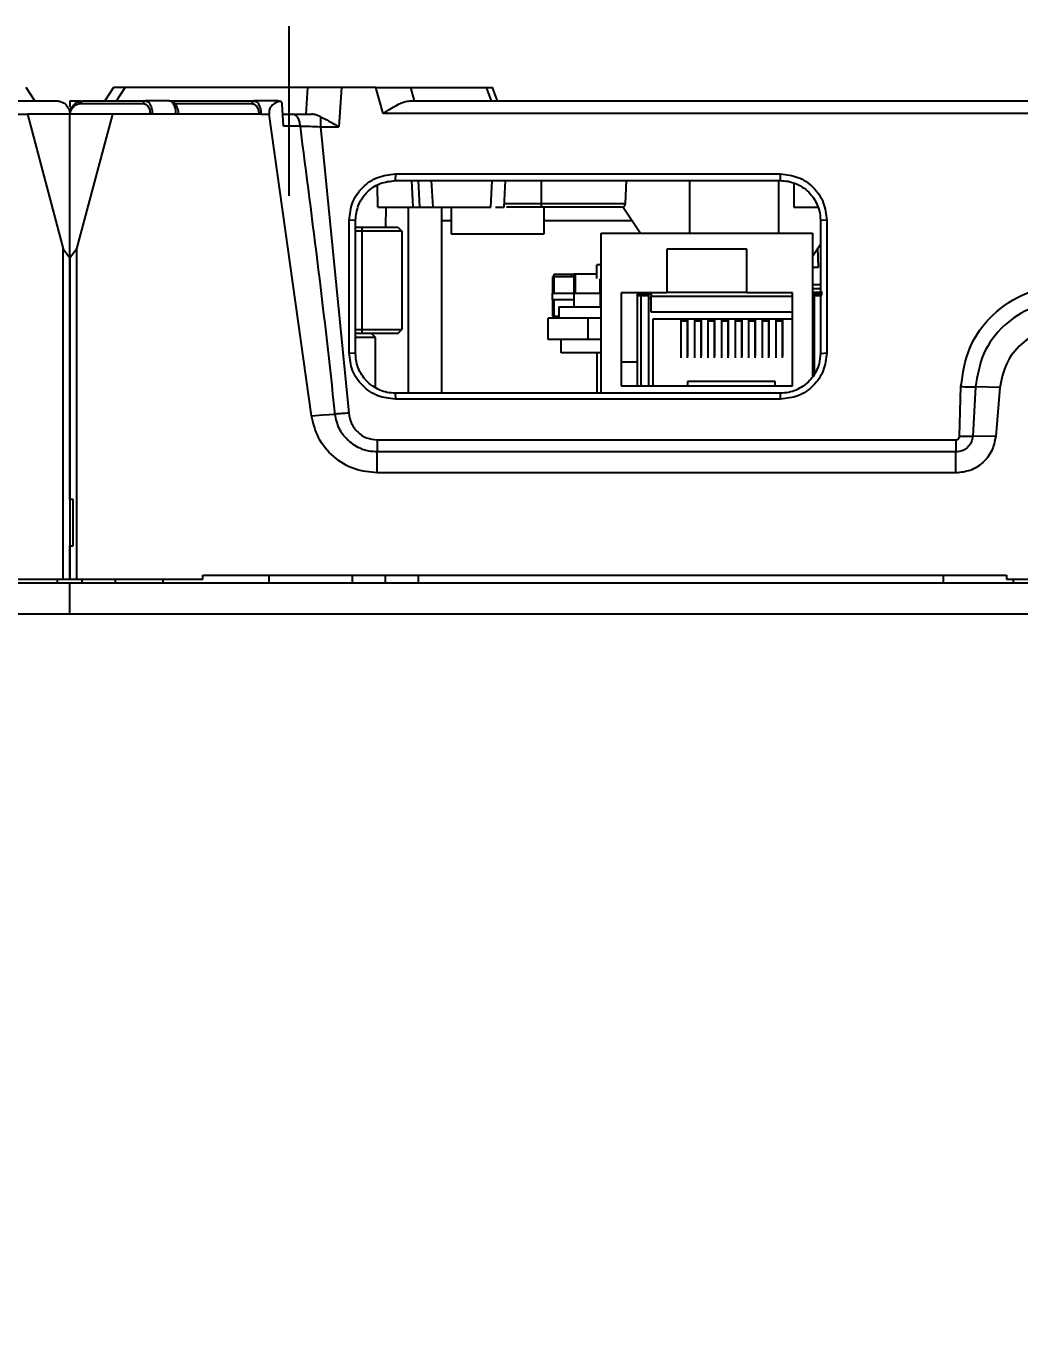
# Model space of a CAD drawing. Header units: millimetres. Extents: x 620 to 19791, y 2539 to 6969.
# Drawn here: x 4926.8 to 5001.6, y 3993.5 to 4092 of the extents above; entities that cross this region are included whole.
import ezdxf

# ---------------------------------------------------------------- set-up
doc = ezdxf.new("R2010")
doc.units = ezdxf.units.MM
doc.styles.get("Standard").update_dxf_attribs({"font": 'arial.ttf'})
doc.dimstyles.new('缩小5倍', dxfattribs={"dimtxt": 40, "dimasz": 20, "dimexe": 1, "dimexo": 0.2, "dimgap": 0, "dimtad": 1, "dimtoh": 1, "dimdec": 1, "dimzin": 9, "dimdsep": 46, "dimtxsty": 'Standard', "dimblk": '_FILLED', "dimcen": 0.2, "dimclrd": 256, "dimclre": 256, "dimclrt": 256, "dimadec": 1, "dimazin": 2, "dimtfac": 1, "dimtdec": 1, "dimtofl": 0, "dimtmove": 0, "dimatfit": 3, "dimldrblk": '_FILLED', "dimfxl": 1, "dimtolj": 1, "dimtzin": 0, "dimarcsym": 0})

# ---------------------------------------------------------------- blocks, each defined once
blk = doc.blocks.new('_FILLED')
at = {"color": 0, "linetype": 'ByBlock'}
blk.add_solid([(0, 0), (-1, 0.15), (-1, -0.15)], dxfattribs=at)
blk = doc.blocks.new('*D182')
at = {"lineweight": -2, "transparency": 16777216}
for p, q in [((4780.094, 3825.903), (4780.094, 3930.656)), ((5230.094, 3825.903), (5230.094, 3930.656)), ((4800.094, 3929.656), (5210.094, 3929.656))]:
    blk.add_line(p, q, dxfattribs=at)
at = {"layer": 'Defpoints', "color": 0, "transparency": 16777216}
for p in [(5230.094, 3929.656), (4780.094, 3825.703), (5230.094, 3825.703)]:
    blk.add_point(p, dxfattribs=at)
at = {"lineweight": -2, "transparency": 16777216, "xscale": 20, "yscale": 20, "zscale": 20, "rotation": 180}
blk.add_blockref('_FILLED', (4780.094, 3929.656), dxfattribs=at)
at = {"lineweight": -2, "transparency": 16777216, "xscale": 20, "yscale": 20, "zscale": 20}
blk.add_blockref('_FILLED', (5230.094, 3929.656), dxfattribs=at)
at = {"transparency": 16777216, "insert": (5005.094, 3955.55), "char_height": 40, "attachment_point": 5}
blk.add_mtext('\\A1;450mm [1\'-5 3/4"]', dxfattribs=at)

msp = doc.modelspace()

# ---------------------------------------------------------------- linework, layer by layer
at = {"color": 4}
msp.add_line((4946.59427, 4079.248), (4946.59427, 4092.01192), dxfattribs=at)
at = {"color": 7, "linetype": 'Continuous', "lineweight": 25}
for p, q in [((4927.468, 4086.38887), (4926.81226, 4087.40596)), ((4933.37626, 4087.40596), (4932.72054, 4086.38887)), ((4948.01827, 4087.38887), (4934.24557, 4087.38887)), ((4947.87754, 4085.38887), (4948.01827, 4087.38887)), ((4950.5463, 4087.38887), (4950.33883, 4084.44118)), ((4953.13616, 4087.38887), (4950.5463, 4087.38887)), ((4953.68991, 4085.44121), (4953.13616, 4087.38887)), ((4956.04056, 4086.38887), (4955.75623, 4087.38887)), ((4955.75623, 4087.38887), (4961.44866, 4087.38887)), ((4961.82329, 4086.38887), (4961.44866, 4087.38887)), ((4962.29206, 4086.38887), (4961.91155, 4087.40454)), ((4924.63368, 4086.38887), (4929.09427, 4086.38887)), ((4930.92559, 4086.18887), (4935.62331, 4086.18887)), ((4931.09426, 4086.38887), (4935.79199, 4086.38887)), ((4935.79199, 4086.38887), (4935.9937, 4086.30717)), ((4937.57052, 4086.38887), (4935.79199, 4086.38887)), ((4937.57052, 4086.38887), (4943.97325, 4086.38887)), ((4943.97325, 4086.38887), (4944.17496, 4086.30717)), ((4945.75174, 4086.38887), (4943.97325, 4086.38887)), ((4945.88905, 4086.35191), (4945.75174, 4086.38887)), ((4946.16804, 4084.48389), (4946.08144, 4086.14791)), ((4955.68099, 4086.38887), (5054.50753, 4086.38887)), ((4923.99661, 4085.38887), (4926.89427, 4085.38887)), ((4926.89427, 4085.38887), (4929.59427, 4075.26387)), ((4930.09427, 4085.38887), (4926.89427, 4085.38887)), ((4930.09427, 4074.58887), (4930.09427, 4085.38887)), ((4933.29426, 4085.38887), (4930.09427, 4085.38887)), ((4933.29426, 4085.38887), (4930.59426, 4075.26387)), ((4936.30164, 4085.38887), (4933.29426, 4085.38887)), ((4938.08018, 4085.38887), (4936.30164, 4085.38887)), ((4944.4829, 4085.38887), (4938.08018, 4085.38887)), ((4944.4829, 4085.38887), (4945.09401, 4085.38885)), ((4948.28393, 4062.69305), (4945.09401, 4085.38885)), ((4946.1207, 4085.38887), (4946.84669, 4085.38887)), ((4947.44499, 4084.49809), (4946.16842, 4084.48398)), ((4948.96303, 4085.19025), (4948.96303, 4084.44121)), ((5056.49861, 4085.44121), (4953.68991, 4085.44121)), ((4948.96303, 4084.44121), (4951.09326, 4062.88536)), ((4948.96303, 4084.44121), (4950.33883, 4084.44118)), ((4954.59476, 4080.88824), (4954.59406, 4080.38887)), ((4954.59476, 4080.88832), (4983.59386, 4080.8883)), ((4983.59437, 4080.38887), (4983.59386, 4080.88822)), ((4953.2856, 4078.38887), (4953.24903, 4080.02848)), ((4954.59406, 4080.38887), (4983.59437, 4080.38887)), ((4955.8039, 4080.38887), (4955.90916, 4078.3804)), ((4956.3039, 4080.38887), (4956.40915, 4078.3804)), ((4957.30389, 4080.38887), (4957.40883, 4078.38647)), ((4961.77969, 4078.38647), (4961.88464, 4080.38887)), ((4962.77938, 4078.3804), (4962.88463, 4080.38887)), ((4971.92977, 4078.6784), (4971.9895, 4080.38887)), ((4976.74016, 4080.38887), (4976.74016, 4076.43887)), ((4983.44837, 4080.38887), (4983.44837, 4076.43887)), ((4984.59427, 4080.2011), (4984.59427, 4078.38557)), ((4965.59426, 4078.38887), (4965.59426, 4078.6784)), ((4953.87169, 4076.88887), (4953.91238, 4078.44298)), ((4955.59427, 4064.38886), (4955.59427, 4078.38888)), ((4955.59427, 4078.38888), (4958.81871, 4078.38888)), ((4958.09426, 4064.38886), (4958.09426, 4078.38888)), ((4958.7981, 4078.38887), (4958.7981, 4076.38503)), ((4965.59426, 4078.38887), (4962.95483, 4078.38887)), ((4965.7981, 4076.38503), (4965.7981, 4078.38887)), ((4971.74016, 4078.38887), (4973.04016, 4076.43887)), ((4951.59427, 4077.38876), (4951.11981, 4077.41207)), ((4951.1199, 4067.41579), (4951.11987, 4077.41208)), ((4951.59424, 4067.38908), (4951.59425, 4077.38876)), ((4951.59425, 4076.88887), (4952.09427, 4076.88887)), ((4952.09427, 4076.58887), (4952.09427, 4076.88887)), ((4952.09427, 4076.88887), (4954.79426, 4076.88887)), ((4954.79426, 4076.88887), (4955.09427, 4076.58887)), ((4958.09426, 4077.38887), (4958.7981, 4077.38887)), ((4965.7981, 4077.38887), (4972.40683, 4077.38887)), ((4987.06869, 4077.4116), (4986.59426, 4077.38877)), ((4986.59427, 4077.38877), (4986.59428, 4067.38887)), ((4987.06863, 4077.4116), (4987.06865, 4067.41552)), ((4952.09427, 4076.58887), (4951.59425, 4076.58887)), ((4952.09427, 4069.18887), (4952.09427, 4076.58887)), ((4955.09427, 4076.58887), (4952.09427, 4076.58887)), ((4955.09427, 4076.58887), (4955.09427, 4069.18887)), ((4970.09427, 4064.38886), (4970.09427, 4076.43887)), ((4970.09427, 4076.43887), (4985.99426, 4076.43887)), ((4985.99426, 4076.43887), (4985.99426, 4065.6635)), ((4929.59427, 4050.38887), (4929.59427, 4075.26387)), ((4929.59427, 4075.26387), (4930.09427, 4074.58887)), ((4930.09427, 4074.58887), (4930.59426, 4075.26387)), ((4930.59426, 4075.26387), (4930.59426, 4050.38887)), ((4981.04426, 4075.23887), (4975.04426, 4075.23887)), ((4975.04426, 4075.23887), (4975.04426, 4071.93887)), ((4981.04426, 4071.93887), (4981.04426, 4075.23887)), ((4985.99426, 4074.70772), (4986.59428, 4075.60774)), ((4930.09427, 4056.38887), (4930.09427, 4074.58887)), ((4930.09427, 4074.58887), (4930.09427, 4050.38887)), ((4969.7698, 4073.02452), (4969.7698, 4074.03887)), ((4970.09427, 4074.03887), (4969.7698, 4074.03887)), ((4986.59426, 4073.83887), (4986.59426, 4072.53887)), ((4968.0259, 4073.14887), (4966.42591, 4073.14887)), ((4966.6759, 4073.34887), (4967.82591, 4073.34887)), ((4967.82591, 4073.34887), (4967.82591, 4073.14887)), ((4969.7698, 4073.34887), (4968.0259, 4073.34887)), ((4966.42591, 4071.91887), (4968.0259, 4071.91887)), ((4966.42591, 4071.41887), (4966.42591, 4071.91887)), ((4968.0259, 4071.91887), (4968.0259, 4070.88887)), ((4968.0259, 4071.91887), (4970.02591, 4071.91887)), ((4970.02591, 4071.91887), (4970.02591, 4070.88887)), ((4971.59426, 4071.93887), (4971.59426, 4064.93887)), ((4975.04426, 4071.93887), (4971.59426, 4071.93887)), ((4972.79427, 4071.74076), (4972.79439, 4071.74693)), ((4972.79427, 4071.73887), (4973.09426, 4071.73887)), ((4972.79427, 4071.73887), (4972.79427, 4064.93887)), ((4972.79439, 4071.74693), (4972.79478, 4071.75491)), ((4973.04426, 4071.83887), (4973.84426, 4071.83887)), ((4973.09426, 4071.73887), (4973.64427, 4071.73887)), ((4973.64427, 4071.73887), (4973.64427, 4064.93887)), ((4973.84426, 4071.93887), (4973.84426, 4071.83887)), ((4973.84426, 4071.83574), (4973.84426, 4071.68887)), ((4973.84426, 4070.47887), (4973.84426, 4071.68887)), ((4975.04426, 4071.98887), (4981.04426, 4071.98887)), ((4984.49426, 4071.93887), (4981.04426, 4071.93887)), ((4984.49426, 4064.93887), (4984.49426, 4071.93887)), ((4986.59428, 4072.53887), (4985.99426, 4072.53887)), ((4986.59428, 4072.23887), (4985.99426, 4072.23887)), ((4985.99426, 4071.98887), (4986.74427, 4071.98887)), ((4985.99426, 4071.98887), (4986.55982, 4071.98887)), ((4985.99426, 4071.83887), (4986.74427, 4071.83887)), ((4986.14427, 4071.73887), (4986.69427, 4071.73887)), ((4986.14427, 4065.89586), (4986.14427, 4071.73887)), ((4968.0259, 4071.41887), (4966.42591, 4071.41887)), ((4966.89426, 4070.88887), (4966.89426, 4070.03887)), ((4966.89426, 4070.88887), (4970.09427, 4070.88887)), ((4966.09427, 4068.43887), (4966.09427, 4070.03887)), ((4969.09426, 4070.03887), (4966.09427, 4070.03887)), ((4966.42591, 4070.18887), (4966.89426, 4070.18887)), ((4969.09426, 4070.03887), (4969.09426, 4068.43887)), ((4970.09427, 4070.03887), (4969.09426, 4070.03887)), ((4984.49426, 4070.47887), (4973.84426, 4070.47887)), ((4984.49426, 4069.96887), (4973.98427, 4069.96887)), ((4973.98427, 4069.96887), (4973.98427, 4064.93887)), ((4976.09026, 4069.96887), (4976.09026, 4067.16887)), ((4976.11527, 4069.96887), (4976.11527, 4069.8405)), ((4976.11527, 4069.8405), (4976.56527, 4069.8405)), ((4976.11527, 4067.03848), (4976.11527, 4069.8405)), ((4976.56527, 4069.96887), (4976.56527, 4069.8405)), ((4976.56527, 4069.8405), (4976.56527, 4067.03848)), ((4976.59026, 4069.96887), (4976.59026, 4067.16887)), ((4977.11026, 4069.96887), (4977.11026, 4067.16887)), ((4977.13527, 4069.96887), (4977.13527, 4069.8405)), ((4977.13527, 4069.8405), (4977.58527, 4069.8405)), ((4977.13527, 4067.03848), (4977.13527, 4069.8405)), ((4977.58527, 4069.96887), (4977.58527, 4069.8405)), ((4977.58527, 4069.8405), (4977.58527, 4067.03848)), ((4977.61026, 4069.96887), (4977.61026, 4067.16887)), ((4978.13026, 4069.96887), (4978.13026, 4067.16887)), ((4978.15527, 4069.96887), (4978.15527, 4069.8405)), ((4978.15527, 4069.8405), (4978.60527, 4069.8405)), ((4978.15527, 4067.03848), (4978.15527, 4069.8405)), ((4978.60527, 4069.96887), (4978.60527, 4069.8405)), ((4978.60527, 4069.8405), (4978.60527, 4067.03848)), ((4978.63026, 4069.96887), (4978.63026, 4067.16887)), ((4979.15026, 4069.96887), (4979.15026, 4067.16887)), ((4979.17526, 4069.96887), (4979.17526, 4069.8405)), ((4979.17526, 4069.8405), (4979.62527, 4069.8405)), ((4979.17526, 4067.03848), (4979.17526, 4069.8405)), ((4979.62527, 4069.8405), (4979.62527, 4069.96887)), ((4979.62527, 4069.8405), (4979.62527, 4067.03848)), ((4979.65026, 4069.96887), (4979.65026, 4067.16887)), ((4980.17026, 4069.96887), (4980.17026, 4067.16887)), ((4980.19526, 4069.96887), (4980.19526, 4069.8405)), ((4980.19526, 4069.8405), (4980.64526, 4069.8405)), ((4980.19526, 4067.03848), (4980.19526, 4069.8405)), ((4980.64526, 4069.8405), (4980.64526, 4069.96887)), ((4980.64526, 4069.8405), (4980.64526, 4067.03848)), ((4980.67027, 4069.96887), (4980.67027, 4067.16887)), ((4981.19026, 4069.96887), (4981.19026, 4067.16887)), ((4981.21526, 4069.96887), (4981.21526, 4069.8405)), ((4981.21526, 4069.8405), (4981.66526, 4069.8405)), ((4981.21526, 4067.03848), (4981.21526, 4069.8405)), ((4981.66526, 4069.96887), (4981.66526, 4069.8405)), ((4981.66526, 4069.8405), (4981.66526, 4067.03848)), ((4981.69027, 4069.96887), (4981.69027, 4067.16887)), ((4982.21026, 4069.96887), (4982.21026, 4067.16887)), ((4982.23526, 4069.96887), (4982.23526, 4069.8405)), ((4982.23526, 4069.8405), (4982.68526, 4069.8405)), ((4982.23526, 4067.03848), (4982.23526, 4069.8405)), ((4982.68526, 4069.96887), (4982.68526, 4069.8405)), ((4982.68526, 4069.8405), (4982.68526, 4067.03848)), ((4982.71027, 4069.96887), (4982.71027, 4067.16887)), ((4983.23026, 4069.96887), (4983.23026, 4067.16887)), ((4983.25526, 4069.96887), (4983.25526, 4069.8405)), ((4983.25526, 4069.8405), (4983.70526, 4069.8405)), ((4983.25526, 4067.03848), (4983.25526, 4069.8405)), ((4983.70526, 4069.96887), (4983.70526, 4069.8405)), ((4983.70526, 4069.8405), (4983.70526, 4067.03848)), ((4983.73027, 4069.96887), (4983.73027, 4067.16887)), ((4951.59424, 4069.18887), (4952.09427, 4069.18887)), ((4952.09427, 4068.88887), (4951.59424, 4068.88887)), ((4952.09427, 4068.88887), (4952.09427, 4069.18887)), ((4952.09427, 4069.18887), (4955.09427, 4069.18887)), ((4954.79426, 4068.88887), (4952.09427, 4068.88887)), ((4953.09426, 4068.58887), (4952.79426, 4068.88887)), ((4954.79426, 4068.88887), (4955.09427, 4069.18887)), ((4953.09426, 4068.58887), (4951.6509, 4068.58887)), ((4953.09426, 4064.80744), (4953.09426, 4068.58887)), ((4969.09426, 4068.43887), (4966.09427, 4068.43887)), ((4967.07426, 4067.43887), (4967.07426, 4068.43887)), ((4970.09427, 4068.43887), (4969.09426, 4068.43887)), ((4951.11984, 4067.41579), (4951.59427, 4067.38908)), ((4970.09427, 4067.43887), (4967.07426, 4067.43887)), ((4969.7698, 4067.43887), (4969.7698, 4064.43887)), ((4976.09026, 4067.16887), (4976.11527, 4067.16887)), ((4976.56527, 4067.16887), (4976.59026, 4067.16887)), ((4977.11026, 4067.16887), (4977.13527, 4067.16887)), ((4977.58527, 4067.16887), (4977.61026, 4067.16887)), ((4978.13026, 4067.16887), (4978.15527, 4067.16887)), ((4978.60527, 4067.16887), (4978.63026, 4067.16887)), ((4979.15026, 4067.16887), (4979.17526, 4067.16887)), ((4979.62527, 4067.16887), (4979.65026, 4067.16887)), ((4980.17026, 4067.16887), (4980.19526, 4067.16887)), ((4980.64526, 4067.16887), (4980.67027, 4067.16887)), ((4981.19026, 4067.16887), (4981.21526, 4067.16887)), ((4981.66526, 4067.16887), (4981.69027, 4067.16887)), ((4982.21026, 4067.16887), (4982.23526, 4067.16887)), ((4982.68526, 4067.16887), (4982.71027, 4067.16887)), ((4983.23026, 4067.16887), (4983.25526, 4067.16887)), ((4983.70526, 4067.16887), (4983.73027, 4067.16887)), ((4986.59426, 4067.38887), (4987.06872, 4067.41552)), ((4971.59426, 4066.73887), (4972.79427, 4066.73887)), ((4971.59426, 4064.93887), (4984.49426, 4064.93887)), ((4983.19426, 4065.27887), (4976.59426, 4065.27887)), ((4976.59426, 4065.27887), (4976.59426, 4064.93887)), ((4983.19426, 4064.93887), (4983.19426, 4065.27887)), ((4997.06783, 4061.15286), (4997.17268, 4064.88749)), ((4998.269, 4064.86346), (4998.06889, 4061.15511)), ((5000.1133, 4064.82475), (4998.269, 4064.86346)), ((5000.11332, 4064.82475), (4999.78983, 4061.1274)), ((4954.59415, 4064.38886), (4954.59447, 4063.93919)), ((4983.59449, 4064.38886), (4954.59415, 4064.38886)), ((4983.59397, 4063.93909), (4954.59447, 4063.93912)), ((4983.59397, 4063.93916), (4983.59449, 4064.38886)), ((4953.22522, 4060.88007), (4953.23527, 4059.9674)), ((4953.22522, 4060.88007), (4996.80122, 4060.88007)), ((4996.80122, 4060.88007), (4996.80122, 4059.96739)), ((4999.78983, 4061.1274), (4998.06888, 4061.15511)), ((4953.2352, 4058.38887), (4953.23527, 4059.9674)), ((4996.80124, 4059.96739), (4953.23527, 4059.9674)), ((4996.80124, 4058.38887), (4996.80124, 4059.96739)), ((4996.80124, 4058.38887), (4953.2352, 4058.38887)), ((4930.34426, 4056.38887), (4930.09427, 4056.38887)), ((4930.34426, 4052.88887), (4930.34426, 4056.38887)), ((4930.09427, 4050.38887), (4930.09427, 4052.88887)), ((4930.09427, 4052.88887), (4930.34426, 4052.88887)), ((4930.09427, 4050.08887), (4780.09426, 4050.08887)), ((4920.09426, 4050.38887), (4929.59427, 4050.38887)), ((4929.16426, 4050.08887), (4929.16426, 4050.38887)), ((4929.59427, 4050.38887), (4930.09427, 4050.38887)), ((4930.09427, 4050.38887), (4930.59426, 4050.38887)), ((4930.09427, 4047.78887), (4930.09427, 4050.08887)), ((5080.09426, 4050.08887), (4930.09427, 4050.08887)), ((4930.59426, 4050.38887), (4940.09427, 4050.38887)), ((4931.02426, 4050.08887), (4931.02426, 4050.38887)), ((4933.52426, 4050.08887), (4933.52426, 4050.38887)), ((4937.09427, 4050.38887), (4937.09427, 4050.08887)), ((4940.09427, 4050.68887), (5000.59427, 4050.68887)), ((4940.09427, 4050.38887), (4940.09427, 4050.68887)), ((4945.09427, 4050.08887), (4945.09427, 4050.68887)), ((4951.34426, 4050.68887), (4951.34426, 4050.08887)), ((4953.84427, 4050.08887), (4953.84427, 4050.68887)), ((4956.34426, 4050.08887), (4956.34426, 4050.68887)), ((4995.84427, 4050.68887), (4995.84427, 4050.08887)), ((5000.59427, 4050.68887), (5000.59427, 4050.38887)), ((5000.59427, 4050.38887), (5009.59426, 4050.38887)), ((5001.09426, 4050.38887), (5001.09426, 4050.08887)), ((4780.09426, 4047.78887), (4930.09427, 4047.78887)), ((4930.09427, 4047.78887), (5080.09426, 4047.78887))]:
    msp.add_line(p, q, dxfattribs=at)
at = {"color": 8, "linetype": 'Continuous', "lineweight": 25}
for p, q in [((4933.60085, 4086.38887), (4934.24557, 4087.38887)), ((4937.97559, 4086.18887), (4943.80456, 4086.18887)), ((4965.59426, 4078.6784), (4965.59426, 4080.38887)), ((4962.79499, 4078.6784), (4965.59426, 4078.6784)), ((4965.59426, 4078.6784), (4971.92977, 4078.6784)), ((4986.44407, 4073.83887), (4986.40517, 4075.32408)), ((4970.02591, 4071.91887), (4970.09427, 4071.91887)), ((4973.09426, 4064.93887), (4973.09426, 4071.73887)), ((4973.39426, 4071.83887), (4973.39426, 4071.73887)), ((4973.84426, 4071.68887), (4984.49426, 4071.68887)), ((4986.39427, 4071.73887), (4986.39427, 4071.83887)), ((4973.64427, 4071.53887), (4973.84426, 4071.53887)), ((4985.99426, 4071.53887), (4986.14427, 4071.53887))]:
    msp.add_line(p, q, dxfattribs=at)
at = {"color": 7, "linetype": 'Continuous', "lineweight": 25, "flags": 128}
msp.add_lwpolyline([(4948.28387, 4062.69301), (4949.16889, 4062.75585), (4950.0539, 4062.8187)], dxfattribs=at)
at = {"color": 7, "linetype": 'Continuous', "lineweight": 25}
for centre, radius, start, end in [((4943.99036, 4086.2033), 0.18635, 95.2692523, 184.4417015), ((4971.62995, 4078.68887), 0.3, 270, 358), ((4966.6759, 4073.14887), 0.2, 90, 180), ((4973.04426, 4071.73887), 0.25, 126.8698976, 180), ((4973.04426, 4071.73887), 0.1, 90, 180), ((4973.39426, 4071.53887), 0.3, 90, 138.1896851), ((4986.39426, 4071.53887), 0.3, 47.6924992, 90)]:
    msp.add_arc(centre, radius, start, end, dxfattribs=at)
for points, knots in [([(4934.24557, 4087.38887), (4934.04971, 4087.38834), (4933.67346, 4087.38732), (4933.38427, 4087.38905), (4933.39835, 4087.38892), (4933.4032, 4087.38887)], [0, 0, 0, 0, 0.41573541, 0.79867604, 1, 1, 1, 1]), ([(4950.5463, 4087.38887), (4950.28069, 4087.38903), (4949.75938, 4087.38934), (4949.04777, 4087.38989), (4948.44529, 4087.3893), (4948.15868, 4087.38901), (4948.01827, 4087.38887)], [0, 0, 0, 0, 0.26474041, 0.51959784, 0.76465447, 1, 1, 1, 1]), ([(4953.13616, 4087.38887), (4953.39929, 4087.38887), (4953.92468, 4087.38887), (4954.65423, 4087.38887), (4955.29959, 4087.38887), (4955.60471, 4087.38887), (4955.75623, 4087.38887)], [0, 0, 0, 0, 0.25415525, 0.507466332, 0.755407241, 1, 1, 1, 1]), ([(4961.44866, 4087.38887), (4961.5748, 4087.38887), (4961.82528, 4087.38887), (4961.95013, 4087.38887), (4961.91448, 4087.38887), (4961.91303, 4087.38887)], [0, 0, 0, 0, 0.493203146, 0.979420526, 1, 1, 1, 1]), ([(4929.09426, 4086.38887), (4929.12576, 4086.38802), (4929.1848, 4086.38643), (4929.26721, 4086.37474), (4929.33727, 4086.35966), (4929.39514, 4086.34305), (4929.48325, 4086.31252), (4929.59776, 4086.25842), (4929.73936, 4086.15935), (4929.86498, 4086.03491), (4929.95793, 4085.90066), (4930.01695, 4085.77942), (4930.05614, 4085.67021), (4930.08747, 4085.54019), (4930.09195, 4085.44039), (4930.09426, 4085.38887)], [0, 0, 0, 0, 0.07640767, 0.14326412, 0.20056949, 0.24832448, 0.28653078, 0.41979923, 0.53406937, 0.65131351, 0.75961926, 0.81996164, 0.87015245, 0.93297696, 1, 1, 1, 1]), ([(4930.09207, 4086.38887), (4930.09208, 4086.38887), (4930.0922, 4086.38887), (4930.09258, 4086.38887), (4930.09409, 4086.38887), (4930.09966, 4086.38887), (4930.12197, 4086.38887), (4930.20994, 4086.38887), (4930.4801, 4086.38887), (4930.73318, 4086.38887), (4930.91926, 4086.38887)], [0, 0, 0, 0, 0.00004342, 0.00040818, 0.0014415, 0.00540646, 0.02087874, 0.08200526, 0.32504208, 1, 1, 1, 1]), ([(4930.09427, 4085.38887), (4930.09711, 4085.44555), (4930.10295, 4085.56193), (4930.15036, 4085.73364), (4930.22765, 4085.89976), (4930.38626, 4086.11811), (4930.67786, 4086.33768), (4930.94448, 4086.37046), (4931.09426, 4086.38887)], [0, 0, 0, 0, 0.08204679, 0.16845942, 0.26806486, 0.38109312, 0.65230807, 1, 1, 1, 1]), ([(4930.09427, 4086.38885), (4930.09427, 4086.38245), (4930.09427, 4086.37019), (4930.09427, 4086.28059), (4930.09427, 4086.15895), (4930.09427, 4086.03465), (4930.09427, 4085.96535), (4930.09427, 4085.93191)], [0, 0, 0, 0, 0.28604543, 0.54834137, 0.78621234, 0.89682023, 1, 1, 1, 1]), ([(4930.11434, 4085.38887), (4930.12259, 4085.4492), (4930.13883, 4085.56791), (4930.2134, 4085.7806), (4930.369, 4085.98667), (4930.61979, 4086.15722), (4930.81575, 4086.1775), (4930.92559, 4086.18887)], [0, 0, 0, 0, 0.10099692, 0.19875763, 0.40721202, 0.66772717, 1, 1, 1, 1]), ([(4930.92559, 4086.18887), (4930.92812, 4086.21508), (4930.93319, 4086.26749), (4930.9722, 4086.3336), (4931.02796, 4086.37985), (4931.07216, 4086.38586), (4931.09426, 4086.38887)], [0, 0, 0, 0, 0.249995654, 0.500000915, 0.750012062, 1, 1, 1, 1]), ([(4935.79199, 4086.38887), (4935.76989, 4086.38586), (4935.72569, 4086.37985), (4935.66992, 4086.3336), (4935.63092, 4086.2675), (4935.62585, 4086.21508), (4935.62331, 4086.18887)], [0, 0, 0, 0, 0.24999096, 0.4999838, 0.75000633, 1, 1, 1, 1]), ([(4935.62331, 4086.18887), (4935.69769, 4086.17436), (4935.83691, 4086.14721), (4936.00714, 4085.9455), (4936.09424, 4085.71929), (4936.12872, 4085.52898), (4936.13034, 4085.43515), (4936.13114, 4085.38887)], [0, 0, 0, 0, 0.301720876, 0.564722308, 0.795125477, 0.898936575, 1, 1, 1, 1]), ([(4938.08018, 4085.38887), (4938.07827, 4085.45483), (4938.0744, 4085.58784), (4938.04413, 4085.77632), (4937.99648, 4085.9505), (4937.91067, 4086.15308), (4937.76775, 4086.34546), (4937.63709, 4086.37422), (4937.57052, 4086.38887)], [0, 0, 0, 0, 0.11880517, 0.23959169, 0.35697748, 0.48325631, 0.73671235, 1, 1, 1, 1]), ([(4938.27653, 4085.38887), (4938.27272, 4085.45765), (4938.26507, 4085.59565), (4938.21765, 4085.79305), (4938.14806, 4085.96967), (4938.02971, 4086.16598), (4937.84612, 4086.34233), (4937.68293, 4086.37111), (4937.60145, 4086.38548)], [0, 0, 0, 0, 0.12522716, 0.25125591, 0.37731396, 0.50296874, 0.75182428, 1, 1, 1, 1]), ([(4943.80456, 4086.18887), (4943.87894, 4086.17436), (4944.01816, 4086.14721), (4944.1884, 4085.9455), (4944.27549, 4085.71929), (4944.30997, 4085.52898), (4944.3116, 4085.43515), (4944.3124, 4085.38887)], [0, 0, 0, 0, 0.30172057, 0.5647242, 0.79512545, 0.89893644, 1, 1, 1, 1]), ([(4945.88905, 4086.35191), (4945.75379, 4086.30897), (4945.51482, 4086.23311), (4945.27325, 4086.01914), (4945.15601, 4085.82672), (4945.10408, 4085.68329), (4945.08107, 4085.53533), (4945.08968, 4085.43787), (4945.09401, 4085.38885)], [0, 0, 0, 0, 0.340540337, 0.601656737, 0.712887217, 0.815366727, 0.907126288, 1, 1, 1, 1]), ([(4946.03243, 4086.28956), (4946.02326, 4086.30032), (4946.00483, 4086.32195), (4945.97087, 4086.34343), (4945.93142, 4086.35669), (4945.90408, 4086.3536), (4945.88905, 4086.35189)], [0, 0, 0, 0, 0.23349971, 0.46909591, 0.70820848, 1, 1, 1, 1]), ([(4946.08144, 4086.14791), (4946.07815, 4086.17449), (4946.07172, 4086.22642), (4946.04532, 4086.26885), (4946.03243, 4086.28956)], [0, 0, 0, 0, 0.51197716, 1, 1, 1, 1]), ([(4953.68991, 4085.44121), (4953.87085, 4085.55989), (4954.22872, 4085.79462), (4954.76117, 4086.10523), (4955.2551, 4086.33706), (4955.54721, 4086.3726), (4955.68099, 4086.38887)], [0, 0, 0, 0, 0.25923727, 0.51272393, 0.77684296, 1, 1, 1, 1]), ([(4947.44499, 4084.49809), (4947.42774, 4084.61628), (4947.39322, 4084.85279), (4947.25223, 4085.14043), (4947.06461, 4085.3415), (4946.9193, 4085.37251), (4946.84668, 4085.38801)], [0, 0, 0, 0, 0.249871, 0.50002543, 0.7501357, 1, 1, 1, 1]), ([(4946.84669, 4085.38887), (4947.06751, 4085.38887), (4947.50915, 4085.38887), (4948.02288, 4085.38887), (4948.27974, 4085.38887)], [0, 0, 0, 0, 0.49999936, 1, 1, 1, 1]), ([(4950.0539, 4062.8187), (4950.0539, 4062.81871), (4950.05386, 4062.81878), (4950.05383, 4062.81964), (4950.0536, 4062.82104), (4950.05337, 4062.82324), (4950.05178, 4062.83674), (4950.04593, 4062.89187), (4949.68018, 4066.51346), (4948.82824, 4073.72306), (4947.90817, 4080.88713), (4947.44443, 4084.49799)], [0, 0, 0, 0, 0.00000205, 0.00001623, 0.00017069, 0.0002461, 0.000333, 0.00202825, 0.00788019, 0.49994822, 1, 1, 1, 1]), ([(4947.44534, 4084.49815), (4947.67774, 4084.49082), (4948.14296, 4084.47615), (4948.6895, 4084.45286), (4948.96303, 4084.44121)], [0, 0, 0, 0, 0.49954254, 1, 1, 1, 1]), ([(4948.96303, 4085.19025), (4948.83812, 4085.24557), (4948.60012, 4085.35099), (4948.38294, 4085.37667), (4948.27973, 4085.38887)], [0, 0, 0, 0, 0.52479337, 1, 1, 1, 1]), ([(4948.96303, 4085.19025), (4949.17328, 4085.08895), (4949.62234, 4084.87259), (4950.09008, 4084.59095), (4950.33883, 4084.44118)], [0, 0, 0, 0, 0.46820894, 1, 1, 1, 1]), ([(4951.11987, 4077.41208), (4951.17209, 4077.86003), (4951.278, 4078.76842), (4952.07575, 4079.92895), (4953.23646, 4080.72804), (4954.14609, 4080.83538), (4954.59476, 4080.88832)], [0, 0, 0, 0, 0.24654219, 0.49995934, 0.75335527, 1, 1, 1, 1]), ([(4983.59386, 4080.8883), (4984.04246, 4080.83537), (4984.95199, 4080.72805), (4986.11267, 4079.92906), (4986.91051, 4078.76836), (4987.0164, 4077.85976), (4987.06863, 4077.4116)], [0, 0, 0, 0, 0.24659198, 0.49995993, 0.75336208, 1, 1, 1, 1]), ([(4951.59427, 4077.38876), (4951.63813, 4077.78212), (4951.70949, 4078.42197), (4952.11427, 4079.10984), (4952.6238, 4079.70108), (4953.41779, 4080.25501), (4954.20229, 4080.34429), (4954.59406, 4080.38887)], [0, 0, 0, 0, 0.25019026, 0.40697742, 0.50114679, 0.75088442, 1, 1, 1, 1]), ([(4983.59437, 4080.38887), (4983.78369, 4080.37838), (4984.19206, 4080.35575), (4984.79889, 4080.16154), (4985.36228, 4079.84087), (4985.94698, 4079.31513), (4986.38296, 4078.61222), (4986.57474, 4077.89431), (4986.58935, 4077.51621), (4986.59427, 4077.38877)], [0, 0, 0, 0, 0.12057599, 0.26008168, 0.40174332, 0.53129747, 0.75856875, 0.91862955, 1, 1, 1, 1]), ([(4953.2856, 4078.38887), (4953.34868, 4078.38887), (4953.47483, 4078.38887), (4954.04393, 4078.38887), (4954.84645, 4078.38887), (4955.56933, 4078.38887), (4955.93077, 4078.38887)], [0, 0, 0, 0, 0.249997986, 0.499999364, 0.7499985, 1, 1, 1, 1]), ([(4955.93735, 4078.38887), (4955.93415, 4078.38887), (4955.92529, 4078.38887), (4956.09606, 4078.38887), (4956.33171, 4078.38887), (4956.40871, 4078.38887)], [0, 0, 0, 0, 0.27566883, 0.76332511, 1, 1, 1, 1]), ([(4956.40871, 4078.38887), (4956.44258, 4078.38887), (4956.49643, 4078.38887), (4956.90651, 4078.38887), (4957.0587, 4078.38887)], [0, 0, 0, 0, 0.62888044, 1, 1, 1, 1]), ([(4957.40871, 4078.38887), (4957.44157, 4078.38887), (4957.50727, 4078.38887), (4958.01267, 4078.38887), (4958.7351, 4078.38887), (4959.59427, 4078.38887), (4960.45343, 4078.38887), (4961.17586, 4078.38887), (4961.68125, 4078.38887), (4961.74696, 4078.38887), (4961.77982, 4078.38887)], [0, 0, 0, 0, 0.12499942, 0.25000069, 0.37500015, 0.50000043, 0.62499964, 0.74999909, 0.87500037, 1, 1, 1, 1]), ([(4962.12983, 4078.38887), (4962.28201, 4078.38887), (4962.69209, 4078.38887), (4962.74595, 4078.38887), (4962.77982, 4078.38887)], [0, 0, 0, 0, 0.37111956, 1, 1, 1, 1]), ([(4971.62995, 4078.38887), (4971.54932, 4078.38887), (4971.4253, 4078.38887), (4970.67267, 4078.38887), (4969.89369, 4078.38887), (4968.92673, 4078.38887), (4967.52152, 4078.38887), (4966.35353, 4078.38887), (4965.59426, 4078.38887)], [0, 0, 0, 0, 0.23945659, 0.36836142, 0.50000053, 0.63163964, 0.76054341, 1, 1, 1, 1]), ([(4984.59427, 4078.38887), (4984.64015, 4078.38887), (4984.73193, 4078.38887), (4985.40531, 4078.38887), (4986.07933, 4078.38887), (4986.40994, 4078.38887)], [0, 0, 0, 0, 0.33752503, 0.67505116, 1, 1, 1, 1]), ([(4958.7981, 4076.38887), (4958.85071, 4076.38887), (4958.95594, 4076.38887), (4959.7653, 4076.38887), (4960.92221, 4076.38887), (4962.2981, 4076.38887), (4963.67399, 4076.38887), (4964.83089, 4076.38887), (4965.64027, 4076.38887), (4965.74549, 4076.38887), (4965.7981, 4076.38887)], [0, 0, 0, 0, 0.12500007, 0.24999985, 0.37499997, 0.49999988, 0.62499978, 0.74999991, 0.87500006, 1, 1, 1, 1]), ([(4986.44407, 4073.83887), (4986.38523, 4073.83887), (4986.27174, 4073.83887), (4986.11198, 4073.83887), (4986.03173, 4073.83887), (4985.99426, 4073.83887)], [0, 0, 0, 0, 0.36452857, 0.703224599, 1, 1, 1, 1]), ([(4966.42591, 4073.14887), (4966.42591, 4073.13038), (4966.42591, 4073.09341), (4966.42591, 4072.80897), (4966.42591, 4072.4024), (4966.42591, 4072.08005), (4966.42591, 4071.91887)], [0, 0, 0, 0, 0.2499996, 0.499999327, 0.7500004, 1, 1, 1, 1]), ([(4966.52426, 4073.14887), (4966.52426, 4073.13038), (4966.52426, 4073.09341), (4966.52426, 4072.80897), (4966.52426, 4072.4024), (4966.52426, 4072.08005), (4966.52426, 4071.91887)], [0, 0, 0, 0, 0.25000045, 0.50000007, 0.7500005, 1, 1, 1, 1]), ([(4967.82591, 4073.34887), (4967.85211, 4073.34887), (4967.90453, 4073.34887), (4967.97064, 4073.34887), (4968.01689, 4073.34887), (4968.0229, 4073.34887), (4968.0259, 4073.34887)], [0, 0, 0, 0, 0.24998802, 0.49999721, 0.75000144, 1, 1, 1, 1]), ([(4967.92426, 4073.34887), (4967.95047, 4073.34887), (4968.00289, 4073.34887), (4968.069, 4073.34887), (4968.11524, 4073.34887), (4968.12126, 4073.34887), (4968.12427, 4073.34887)], [0, 0, 0, 0, 0.25000837, 0.50001335, 0.74999515, 1, 1, 1, 1]), ([(4968.0259, 4073.34887), (4968.0259, 4073.32738), (4968.0259, 4073.28439), (4968.0259, 4072.9537), (4968.0259, 4072.48102), (4968.0259, 4072.10625), (4968.0259, 4071.91887)], [0, 0, 0, 0, 0.24999938, 0.49999951, 0.74999963, 1, 1, 1, 1]), ([(4968.12427, 4073.34887), (4968.12427, 4073.32738), (4968.12427, 4073.28439), (4968.12427, 4072.9537), (4968.12427, 4072.48102), (4968.12427, 4072.10625), (4968.12427, 4071.91887)], [0, 0, 0, 0, 0.25, 0.49999992, 0.74999984, 1, 1, 1, 1]), ([(4970.02591, 4071.91887), (4970.02591, 4072.1033), (4970.02591, 4072.47216), (4970.02591, 4072.86003), (4970.02591, 4072.98308), (4970.02591, 4073.00775)], [0, 0, 0, 0, 0.44430756, 0.88861468, 1, 1, 1, 1]), ([(4997.17268, 4064.88749), (4997.31931, 4065.87631), (4997.61565, 4067.87471), (4999.45261, 4070.40794), (5002.05106, 4072.10201), (5005.11606, 4072.68337), (5008.17503, 4072.08565), (5010.7617, 4070.38198), (5012.57844, 4067.8541), (5012.87131, 4065.86782), (5013.01586, 4064.88742)], [0, 0, 0, 0, 0.12294045, 0.24846288, 0.37533724, 0.50077467, 0.62650027, 0.75301443, 0.87809162, 1, 1, 1, 1]), ([(4966.42591, 4071.41887), (4966.42591, 4071.2577), (4966.42591, 4070.93534), (4966.42591, 4070.52877), (4966.42591, 4070.24434), (4966.42591, 4070.20736), (4966.42591, 4070.18887)], [0, 0, 0, 0, 0.2499996, 0.50000067, 0.7500004, 1, 1, 1, 1]), ([(4966.52426, 4071.41887), (4966.52426, 4071.2577), (4966.52426, 4070.93534), (4966.52426, 4070.52877), (4966.52426, 4070.24434), (4966.52426, 4070.20736), (4966.52426, 4070.18887)], [0, 0, 0, 0, 0.2499995, 0.49999993, 0.74999955, 1, 1, 1, 1]), ([(5011.91952, 4064.86346), (5011.77578, 4065.72231), (5011.48881, 4067.43686), (5009.88399, 4069.56683), (5007.67717, 4070.97372), (5005.09427, 4071.46374), (5002.51137, 4070.97373), (5000.30455, 4069.56683), (4998.69972, 4067.43687), (4998.41274, 4065.72232), (4998.26899, 4064.86346)], [0, 0, 0, 0, 0.12554098, 0.25061967, 0.37538692, 0.49999964, 0.62461231, 0.74937946, 0.8744584, 1, 1, 1, 1]), ([(5010.07522, 4064.82476), (5009.9527, 4065.43969), (5009.70841, 4066.66581), (5008.53007, 4068.17189), (5006.93926, 4069.1598), (5005.09428, 4069.50331), (5003.24929, 4069.15979), (5001.65848, 4068.17189), (5000.48013, 4066.66581), (5000.23584, 4065.43968), (5000.11332, 4064.82475)], [0, 0, 0, 0, 0.12606438, 0.25136457, 0.37584034, 0.49999975, 0.62415816, 0.74863393, 0.87393483, 1, 1, 1, 1]), ([(4954.59447, 4063.93912), (4954.14582, 4063.99198), (4953.23626, 4064.09916), (4952.07585, 4064.89845), (4951.27798, 4066.05899), (4951.17212, 4066.96759), (4951.1199, 4067.41579)], [0, 0, 0, 0, 0.24661119, 0.49996165, 0.75333916, 1, 1, 1, 1]), ([(4954.59415, 4064.38887), (4954.38732, 4064.40123), (4953.98717, 4064.42513), (4953.40968, 4064.61271), (4952.86714, 4064.9083), (4952.2738, 4065.4206), (4951.93161, 4065.95488), (4951.76017, 4066.39985), (4951.63905, 4066.77063), (4951.61379, 4067.1194), (4951.59427, 4067.38908)], [0, 0, 0, 0, 0.13165645, 0.25471085, 0.3836225, 0.52361024, 0.75153449, 0.77805121, 0.82837763, 1, 1, 1, 1]), ([(4987.06865, 4067.41552), (4987.01646, 4066.96745), (4986.91065, 4066.05899), (4986.11279, 4064.89859), (4984.95237, 4064.09919), (4984.0427, 4063.99198), (4983.59397, 4063.93909)], [0, 0, 0, 0, 0.24659554, 0.49996771, 0.75333806, 1, 1, 1, 1]), ([(4986.59427, 4067.38887), (4986.57505, 4067.12178), (4986.54997, 4066.77323), (4986.42786, 4066.39785), (4986.25324, 4065.94758), (4985.90768, 4065.4129), (4985.31586, 4064.90483), (4984.77514, 4064.61123), (4984.19948, 4064.42485), (4983.80019, 4064.4011), (4983.59449, 4064.38887)], [0, 0, 0, 0, 0.17000246, 0.22184085, 0.25142481, 0.47866834, 0.61770673, 0.74582322, 0.86905372, 1, 1, 1, 1]), ([(4997.17268, 4064.88749), (4997.36289, 4064.88162), (4997.74278, 4064.86989), (4998.09375, 4064.8656), (4998.26899, 4064.86346)], [0, 0, 0, 0, 0.50070113, 1, 1, 1, 1]), ([(4951.09326, 4062.88536), (4950.91391, 4062.8726), (4950.55521, 4062.84709), (4950.22108, 4062.82832), (4950.05401, 4062.81893)], [0, 0, 0, 0, 0.49999632, 1, 1, 1, 1]), ([(4953.23527, 4059.96741), (4953.02138, 4059.97958), (4952.73835, 4059.99569), (4952.34184, 4060.0915), (4951.80101, 4060.26467), (4951.37134, 4060.546), (4951.09103, 4060.79885), (4951.08037, 4060.80836), (4951.04222, 4060.84301), (4950.76575, 4061.10512), (4950.2907, 4061.72564), (4950.1367, 4062.43696), (4950.05401, 4062.81893)], [0, 0, 0, 0, 0.1374473, 0.18187563, 0.26226348, 0.5026556, 0.50298075, 0.50537181, 0.51185881, 0.53616145, 0.75092145, 1, 1, 1, 1]), ([(4951.09326, 4062.88536), (4951.14049, 4062.62178), (4951.23524, 4062.09295), (4951.7298, 4061.43595), (4952.4158, 4060.97347), (4952.95522, 4060.91122), (4953.22522, 4060.88007)], [0, 0, 0, 0, 0.2481266, 0.49783953, 0.7486449, 1, 1, 1, 1]), ([(4953.2352, 4058.38887), (4952.65811, 4058.44715), (4951.46493, 4058.56765), (4949.88714, 4059.53737), (4948.70731, 4060.96489), (4948.42195, 4062.12969), (4948.28393, 4062.69305)], [0, 0, 0, 0, 0.241826147, 0.500000496, 0.758173866, 1, 1, 1, 1]), ([(4996.80122, 4060.88007), (4996.83528, 4060.88358), (4996.90371, 4060.89064), (4996.99093, 4060.95167), (4997.04242, 4061.02447), (4997.0659, 4061.0947), (4997.06719, 4061.13331), (4997.06783, 4061.15286)], [0, 0, 0, 0, 0.23938115, 0.48091963, 0.72693662, 0.86177314, 1, 1, 1, 1]), ([(4998.06888, 4061.15511), (4998.04025, 4060.99711), (4997.98306, 4060.68149), (4997.68901, 4060.28948), (4997.2788, 4060.02194), (4996.96047, 4059.98557), (4996.80124, 4059.96739)], [0, 0, 0, 0, 0.25047523, 0.50035306, 0.75006415, 1, 1, 1, 1]), ([(4999.78983, 4061.1274), (4999.71651, 4060.76204), (4999.56858, 4060.02494), (4998.86045, 4059.11668), (4997.89678, 4058.50662), (4997.16103, 4058.42754), (4996.80124, 4058.38887)], [0, 0, 0, 0, 0.24972797, 0.50381158, 0.7573517, 1, 1, 1, 1]), ([(4997.06783, 4061.15286), (4997.24009, 4061.15532), (4997.58464, 4061.16023), (4997.90746, 4061.15682), (4998.06889, 4061.15511)], [0, 0, 0, 0, 0.49993974, 1, 1, 1, 1])]:
    msp.add_open_spline(points, degree=3, knots=knots, dxfattribs=at)
at = {"color": 8, "linetype": 'Continuous', "lineweight": 25}
for points, knots in [([(4935.9937, 4086.30717), (4936.04881, 4086.24727), (4936.13458, 4086.15405), (4936.21826, 4085.94604), (4936.26738, 4085.76843), (4936.29666, 4085.58107), (4936.29997, 4085.45339), (4936.30164, 4085.38887)], [0, 0, 0, 0, 0.3306379, 0.51456929, 0.68412229, 0.84039368, 1, 1, 1, 1]), ([(4944.17496, 4086.30717), (4944.23006, 4086.24727), (4944.31583, 4086.15405), (4944.39951, 4085.94604), (4944.44863, 4085.76843), (4944.47791, 4085.58107), (4944.48123, 4085.45339), (4944.4829, 4085.38887)], [0, 0, 0, 0, 0.33063776, 0.5145682, 0.68411766, 0.84039116, 1, 1, 1, 1])]:
    msp.add_open_spline(points, degree=3, knots=knots, dxfattribs=at)

# ---------------------------------------------------------------- dimensions: what is measured, and where the dimension line sits
dim = msp.add_linear_dim(base=(5230.09426, 3929.656), p1=(4780.09426, 3825.70281), p2=(5230.09426, 3825.70281), dimstyle='缩小5倍', override={"dimpost": 'mm'})
dim.commit()
dim.dimension.update_dxf_attribs({"geometry": '*D182', "text_midpoint": (5005.09426, 3929.656), "dimtype": 160})

doc.saveas('drawing.dxf')
